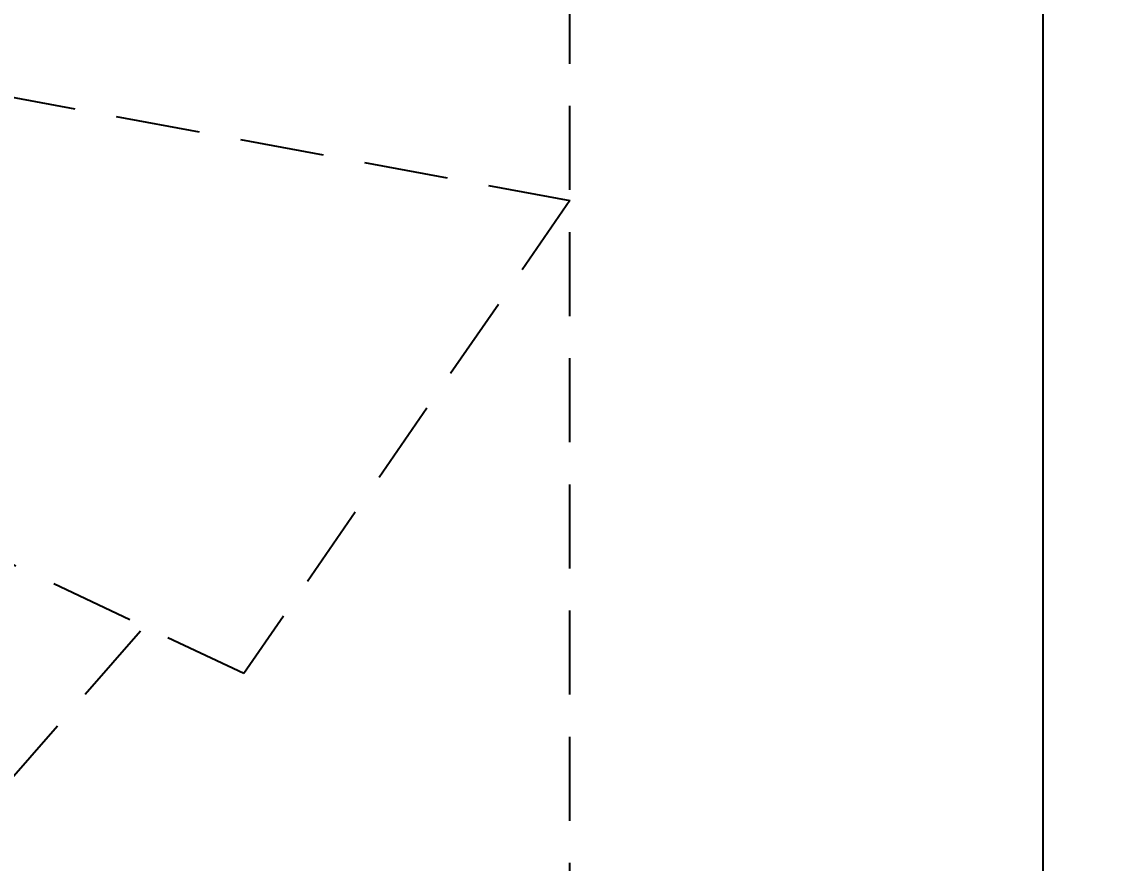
# Model space of a CAD drawing. Header units: millimetres. Extents: x 346859 to 753976, y -86090 to 5333.
# Drawn here: x 431570 to 432193, y -14549 to -14068 of the extents above; entities that cross this region are included whole.
import ezdxf

# ---------------------------------------------------------------- set-up
doc = ezdxf.new("R2010")
doc.units = ezdxf.units.MM
doc.header["$LTSCALE"] = 60
doc.linetypes.add('DH-HID2', pattern=[1.2, 0.8, -0.4])
doc.layers.add('07-DIM WAL', color=5, linetype='Continuous')
doc.layers.add('FU-FURM', color=251, linetype='DH-HID2')
doc.styles.add('YOURNAME', font='HY울릉도M.TTF')
doc.dimstyles.new('40', dxfattribs={"dimscale": 40, "dimtxt": 1.8, "dimasz": 0.9, "dimexe": 0.5, "dimexo": 1, "dimgap": 0.7, "dimtad": 1, "dimdec": 0, "dimzin": 0, "dimdsep": 46, "dimtxsty": 'YOURNAME', "dimblk": 'NONE', "dimcen": 0, "dimclrd": 1, "dimclre": 1, "dimclrt": 7, "dimadec": 0, "dimazin": 0, "dimtfac": 1, "dimtdec": 0, "dimtix": 1, "dimtmove": 2, "dimatfit": 3, "dimldrblk": 'NONE', "dimfxl": 1, "dimtolj": 1, "dimtzin": 0, "dimarcsym": 0})

# ---------------------------------------------------------------- blocks, each defined once
blk = doc.blocks.new('cjswjdeh')
at = {"layer": 'FU-FURM', "color": 8}
for p, q in [((431697.21, 42737.17), (430633.21, 43238.63)), ((430633.21, 43238.63), (431883.21, 43007.16)), ((431883.21, 43007.16), (431697.21, 42737.17)), ((431559.21, 42671.17), (431643.21, 42767.17))]:
    blk.add_line(p, q, dxfattribs=at)
blk.add_lwpolyline([(430633.21, 41645.16), (431883.21, 41645.16), (431883.21, 43745.16), (430633.21, 43745.16)], close=True, dxfattribs=at)
blk = doc.blocks.new('*D144')
at = {"layer": '07-DIM WAL', "color": 1, "lineweight": -2, "transparency": 16777216}
for p, q in [((432130.71, -13232.44), (432133.21, -13232.44)), ((432153.21, -14682.44), (432153.21, -13232.44)), ((432193.21, -14682.44), (432173.21, -14682.44))]:
    blk.add_line(p, q, dxfattribs=at)
at = {"layer": 'Defpoints', "color": 0, "transparency": 16777216}
for p in [(432153.21, -13232.44), (432170.71, -13232.44), (432153.21, -14682.44)]:
    blk.add_point(p, dxfattribs=at)
at = {"layer": '07-DIM WAL', "color": 7, "transparency": 16777216, "insert": (432087.77, -13957.44), "char_height": 72, "attachment_point": 5, "rotation": 90, "style": 'YOURNAME'}
blk.add_mtext('\\A1;1450', dxfattribs=at)
blk = doc.blocks.new('_None')

msp = doc.modelspace()

# ---------------------------------------------------------------- block references
msp.add_blockref('cjswjdeh', (0, -57177.6))

# ---------------------------------------------------------------- dimensions: what is measured, and where the dimension line sits
at = {"layer": '07-DIM WAL'}
dim = msp.add_linear_dim(base=(432153.21, -13232.44), p1=(432153.21, -14682.44), p2=(432170.71, -13232.44), angle=90, dimstyle='40', dxfattribs=at)
dim.commit()
dim.dimension.update_dxf_attribs({"geometry": '*D144', "text_midpoint": (432087.77, -13957.44)})

doc.saveas('drawing.dxf')
